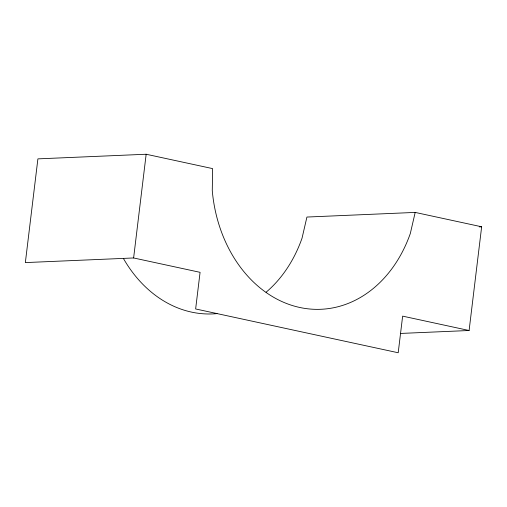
<?xml version="1.0" encoding="UTF-8"?>
<svg xmlns="http://www.w3.org/2000/svg" width="507" height="507" viewBox="0 0 507 507"><rect width="100%" height="100%" fill="white"/><g stroke="black" fill="none" stroke-linecap="round" stroke-linejoin="round"><path stroke-width="0.76" d="M146.162 154.242L37.898 158.868L25.35 262.588L133.614 257.962L146.162 154.242L212.623 168.609L212.275 190.702A130.591 103.631 87.6 0 0 299.751 307.47A130.591 103.631 87.6 0 0 410.309 233.524L415.189 212.414L481.65 226.787L469.102 330.507L400.346 333.448M415.189 212.414L306.925 217.047L302.045 238.157A130.591 103.631 87.6 0 1 266.105 292.216M479.28 226.889L481.65 226.787M133.614 257.962L200.075 272.329L195.639 308.959L398.204 352.758L402.64 316.134L469.102 330.507M217.028 313.611A130.591 103.631 87.6 0 1 123.569 258.741"/></g></svg>
